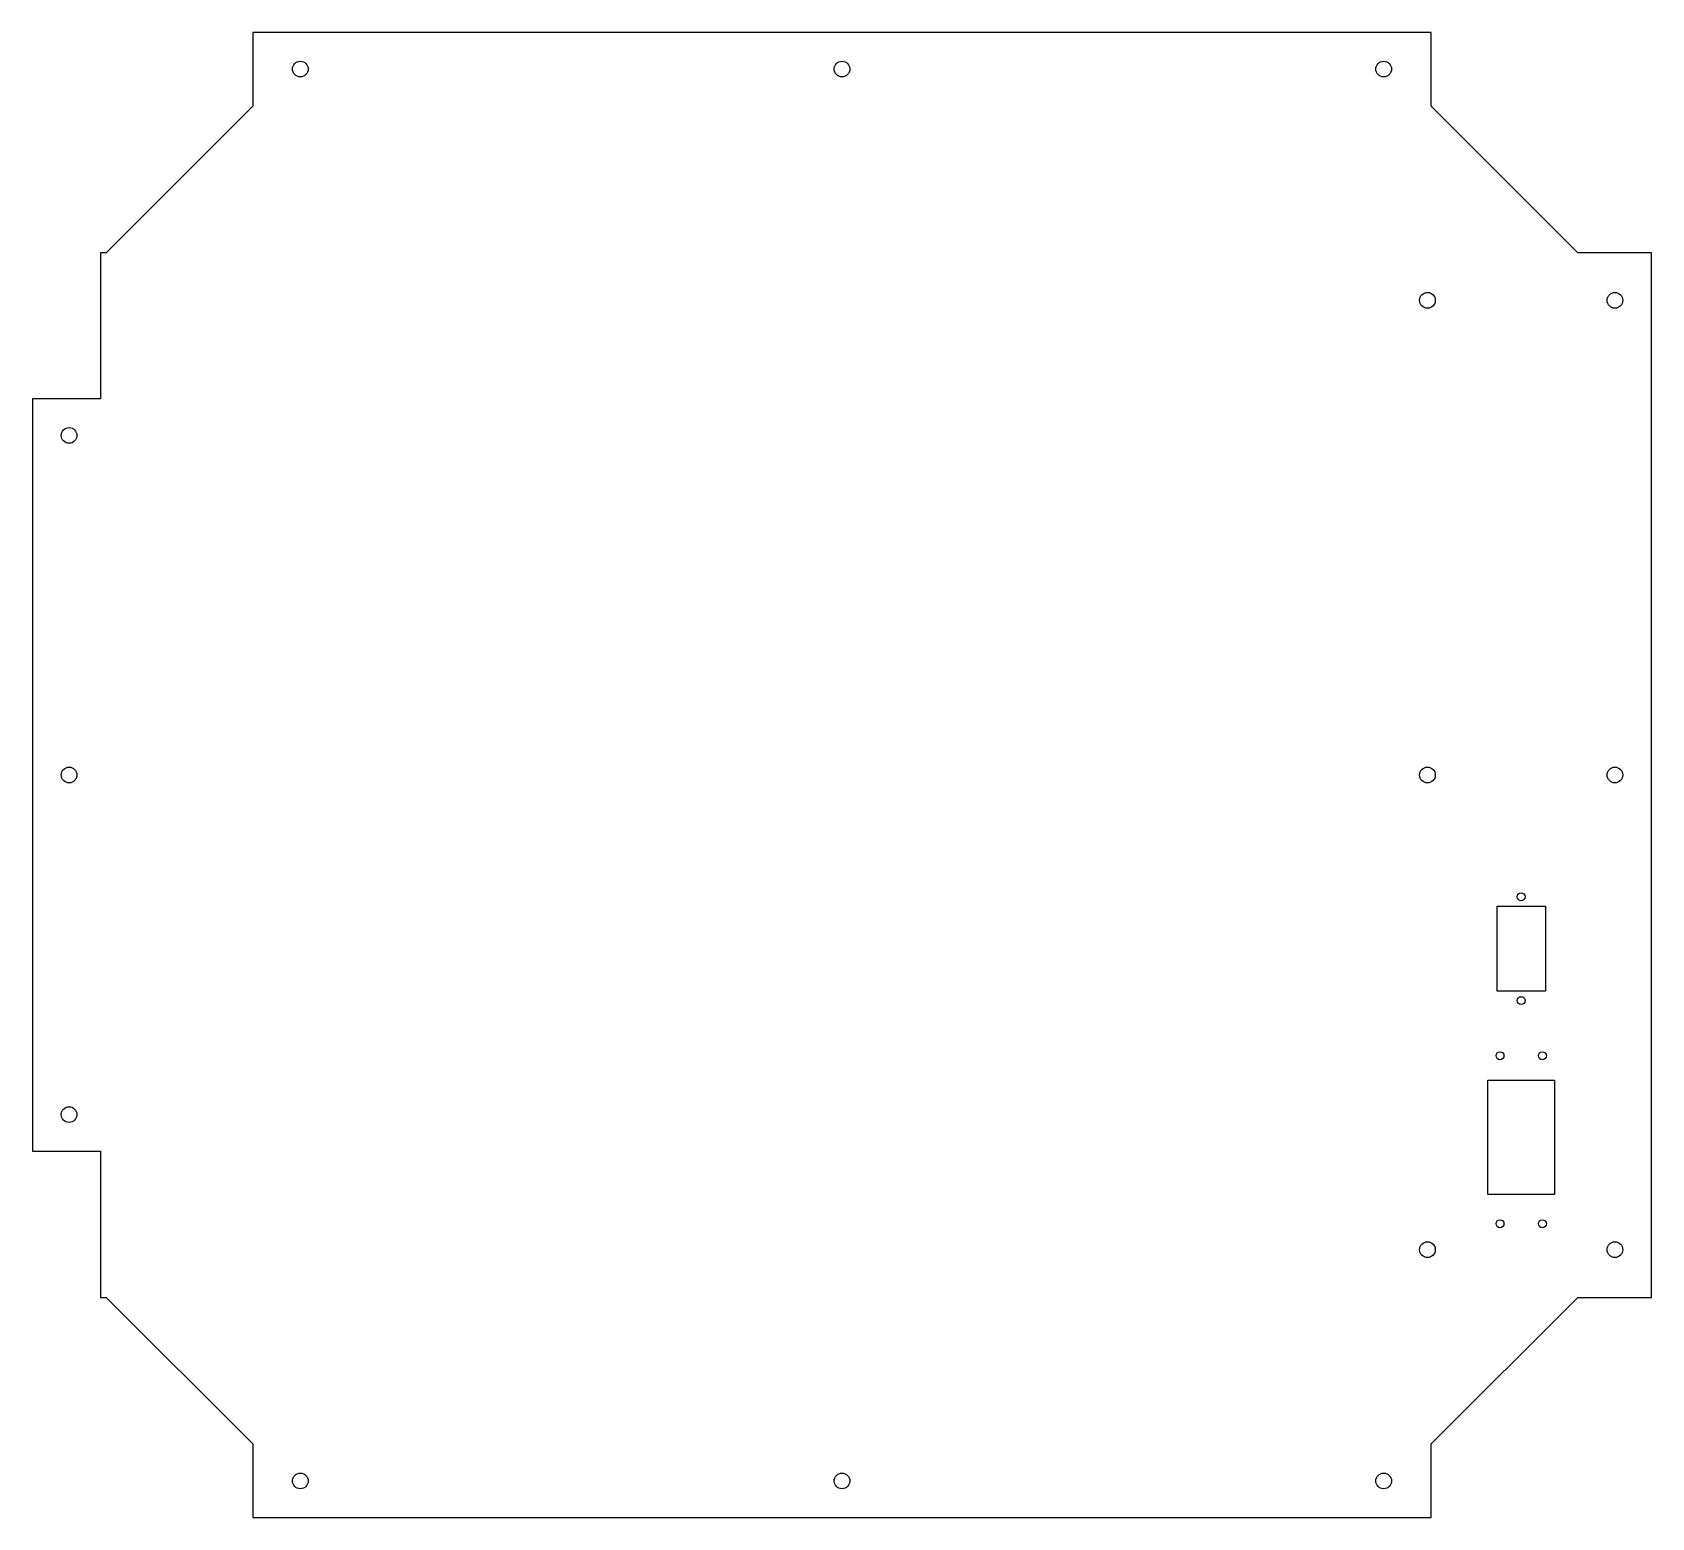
# Model space of a CAD drawing. Header units: millimetres. Extents: x -333 to 333, y -305 to 305.
import ezdxf

# ---------------------------------------------------------------- set-up
doc = ezdxf.new("R2010")
doc.units = ezdxf.units.MM
doc.layers.add('CUTOUTS', color=1, linetype='CONTINUOUS')
doc.layers.add('PERIMETER', color=5, linetype='CONTINUOUS')

msp = doc.modelspace()

# ---------------------------------------------------------------- linework, layer by layer
at = {"layer": 'CUTOUTS'}
for p, q in [((269.07, -88.77), (269.07, -53.92)), ((269.07, -53.92), (288.92, -53.92)), ((288.92, -53.92), (288.92, -88.77)), ((288.92, -88.77), (269.07, -88.77)), ((265.32, -172.27), (265.32, -125.42)), ((265.32, -125.42), (292.67, -125.42)), ((292.67, -125.42), (292.67, -172.27)), ((292.67, -172.27), (265.32, -172.27))]:
    msp.add_line(p, q, dxfattribs=at)
for centre, radius in [((-222.5, 290), 3.23), ((0, 290), 3.23), ((222.5, 290), 3.23), ((240.5, 195), 3.23), ((317.5, 195), 3.23), ((-317.5, 139.5), 3.23), ((-317.5, 0), 3.23), ((240.5, 0), 3.23), ((317.5, 0), 3.23), ((279, -50), 1.63), ((279, -92.7), 1.63), ((270.3, -115.35), 1.63), ((287.7, -115.35), 1.63), ((-317.5, -139.5), 3.23), ((270.3, -184.35), 1.63), ((287.7, -184.35), 1.63), ((240.5, -195), 3.23), ((317.5, -195), 3.23), ((-222.5, -290), 3.23), ((0, -290), 3.23), ((222.5, -290), 3.23)]:
    msp.add_circle(centre, radius, dxfattribs=at)
at = {"layer": 'PERIMETER'}
for p, q in [((242.07, 305.07), (-242.08, 305.07)), ((-242.08, 305.07), (-242.08, 274.83)), ((242.07, 274.83), (242.07, 305.07)), ((-242.08, 274.83), (-302.33, 214.57)), ((302.33, 214.57), (242.07, 274.83)), ((-302.33, 214.57), (-304.58, 214.57)), ((-304.58, 214.57), (-304.58, 154.57)), ((332.57, 214.57), (302.33, 214.57)), ((332.57, -214.58), (332.57, 214.57)), ((-304.58, 154.57), (-332.58, 154.57)), ((-332.58, 154.57), (-332.58, -154.58)), ((-332.58, -154.58), (-304.58, -154.58)), ((-304.58, -154.58), (-304.58, -214.58)), ((-304.58, -214.58), (-302.33, -214.58)), ((-302.33, -214.58), (-242.08, -274.83)), ((242.07, -274.83), (302.33, -214.58)), ((302.33, -214.58), (332.57, -214.58)), ((-242.08, -274.83), (-242.08, -305.08)), ((242.07, -305.08), (242.07, -274.83)), ((-242.08, -305.08), (242.07, -305.08))]:
    msp.add_line(p, q, dxfattribs=at)

doc.saveas('drawing.dxf')
